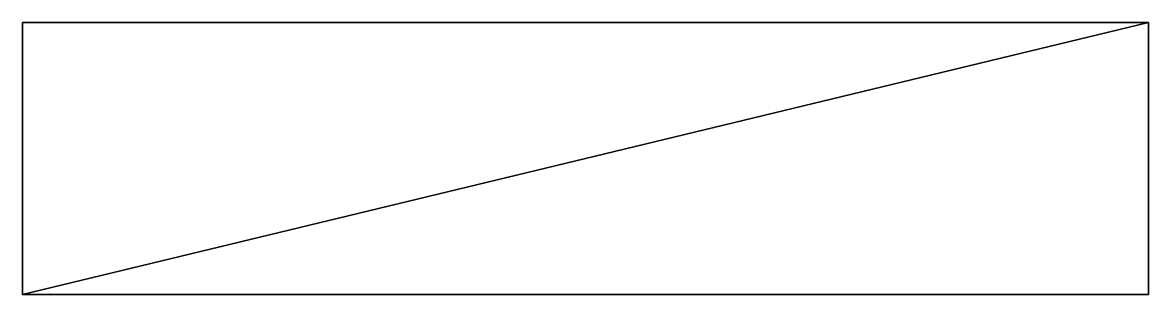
# Model space of a CAD drawing. Header units: centimetres. Extents: x 0 to 62, y -15 to 0.
import ezdxf

# ---------------------------------------------------------------- set-up
doc = ezdxf.new("R2010")
doc.units = ezdxf.units.CM
doc.header["$MEASUREMENT"] = 0
doc.layers.add('WORKTOPS', color=1, linetype='Continuous')

msp = doc.modelspace()

# ---------------------------------------------------------------- meshes
at = {"layer": 'WORKTOPS'}
mesh = msp.add_polyface(dxfattribs=at)
corners = [(0, 0), (0, 0, 1), (0, -15), (0, -15, 1), (62, -15), (62, -15, 1), (62, 0), (62, 0, 1)]
mesh.append_faces([[corners[k] for k in face] for face in [(7, 3, 5, 7)]], dxfattribs={"vtx0": -1})
mesh.append_faces([[corners[k] for k in face] for face in [(3, 1, 2, 3), (5, 3, 4, 5), (7, 5, 6, 7), (1, 7, 0, 1), (4, 2, 6, 4)]], dxfattribs={"vtx1": -1, "vtx3": -1})
mesh.append_faces([[corners[k] for k in face] for face in [(1, 0, 2, 1), (3, 2, 4, 3), (5, 4, 6, 5), (7, 6, 0, 7), (2, 0, 6, 2), (7, 1, 3, 7)]], dxfattribs={"vtx2": -1, "vtx3": -1})

doc.saveas('drawing.dxf')
